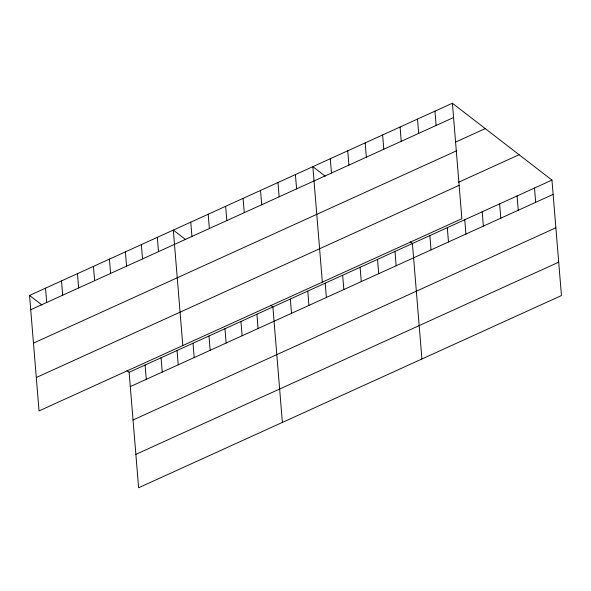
<?xml version="1.0" encoding="UTF-8"?>
<svg xmlns="http://www.w3.org/2000/svg" width="591" height="591" viewBox="0 0 591 591"><rect width="100%" height="100%" fill="white"/><g stroke="black" fill="none" stroke-linecap="round" stroke-linejoin="round"><path stroke-width="0.89" d="M452.388 103.233L461.881 218.707L39.043 410.9L29.55 295.434L452.388 103.233L551.957 180.1L561.45 295.566L138.612 487.767L129.119 372.293L126.932 370.601M30.725 309.728L453.563 117.535M455.343 142.195L485.248 128.602M33.473 343.12L456.311 150.919M458.468 182.294L519.097 154.739M36.302 377.516L459.133 185.323M129.119 372.293L551.957 180.1M130.293 386.595L553.132 194.402M133.041 419.979L555.88 227.786M135.871 454.376L558.702 262.182M325.264 176.244L312.853 166.662L322.346 282.129M410.228 241.837L412.422 243.522L421.915 358.996M185.729 239.665L173.318 230.084L182.811 345.55M270.693 305.259L272.887 306.951L282.38 422.417M29.55 295.434L41.961 305.015M534.515 188.027L535.69 202.329M517.073 195.953L518.248 210.256M499.631 203.888L500.806 218.19M482.19 211.814L483.364 226.117M464.748 219.741L465.922 234.043M447.306 227.668L448.48 241.97M434.946 111.167L436.121 125.462M429.864 235.595L431.038 249.897M417.505 119.094L418.679 133.396M400.063 127.021L401.237 141.323M394.98 251.456L396.155 265.758M382.621 134.947L383.795 149.25M377.538 259.383L378.713 273.685M365.179 142.874L366.354 157.176M360.096 267.309L361.271 281.611M347.737 150.801L348.912 165.103M342.654 275.236L343.829 289.538M330.295 158.735L331.47 173.03M325.213 283.163L326.387 297.465M307.771 291.09L308.945 305.392M295.411 174.589L296.586 188.891M290.329 299.024L291.503 313.319M277.969 182.516L279.144 196.818M260.528 190.442L261.702 204.745M256.908 314.213L258.082 328.507M243.086 198.369L244.26 212.671M240.936 321.467L242.111 335.769M225.644 206.303L226.818 220.598M224.964 328.729L226.139 343.031M208.202 214.23L209.377 228.532M208.985 335.991L210.167 350.293M190.76 222.157L191.935 236.459M193.013 343.253L194.188 357.555M177.041 350.515L178.216 364.817M157.339 237.346L158.514 251.648M161.07 357.777L162.244 372.071M141.367 244.608L142.542 258.91M145.091 365.031L146.265 379.333M125.395 251.869L126.57 266.164M109.416 259.124L110.598 273.426M93.444 266.386L94.619 280.688M77.473 273.648L78.647 287.95M61.501 280.91L62.676 295.212M45.522 288.172L46.696 302.474"/></g></svg>
